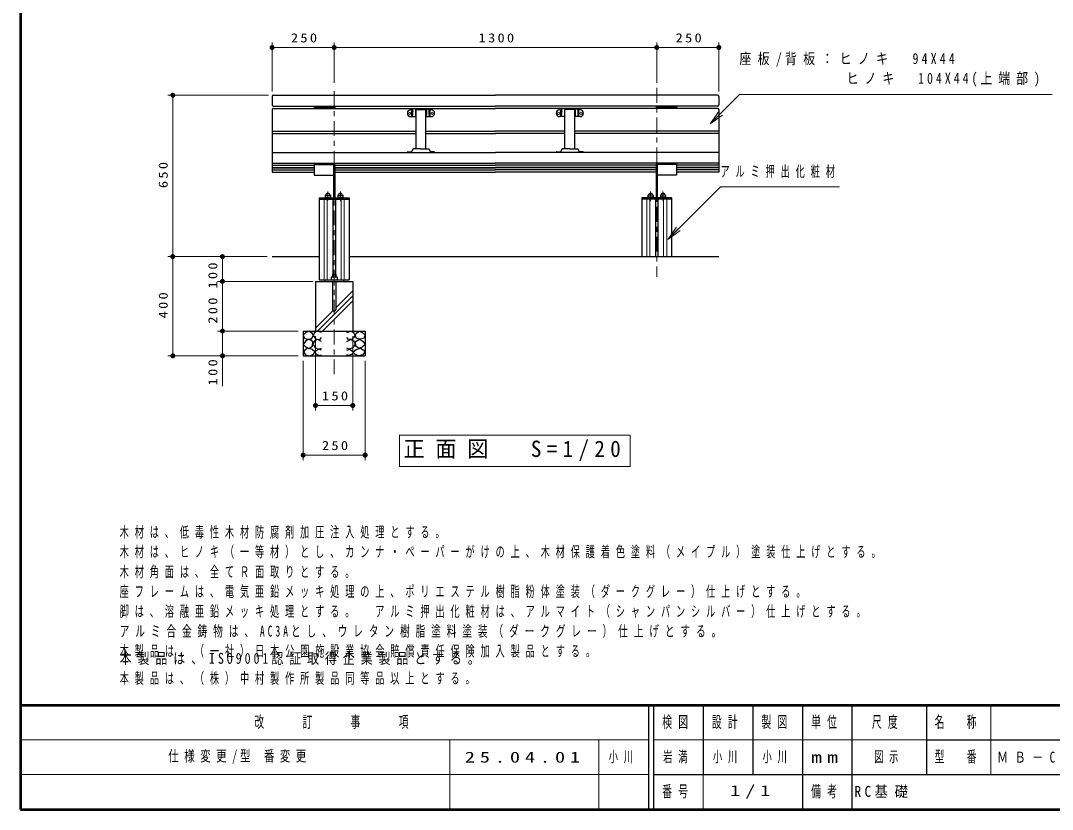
# Model space of a CAD drawing. Units: millimetres on the paper, scale 1:20. Extents: x -365 to 0, y 0 to 257.
# Drawn here: x -365 to -157.1, y 0 to 158.9 of the extents above; entities that cross this region are included whole.
import ezdxf

# ---------------------------------------------------------------- set-up
doc = ezdxf.new("R2010")
doc.units = ezdxf.units.MM
doc.linetypes.add('USER2', pattern=[6, 3, -1, 1, -1])
doc.layers.add('LY_1', color=7, linetype='Continuous', lineweight=25)
doc.layers.add('LY_3', color=7, linetype='Continuous', lineweight=13)
doc.styles.add('ＭＳ ゴシック', font='')
doc.styles.get('ＭＳ ゴシック').set_extended_font_data('MS Gothic')

# ---------------------------------------------------------------- blocks, each defined once
blk = doc.blocks.new('filled_dot')
at = {"color": 0, "linetype": 'Continuous', "lineweight": -2, "const_width": 1.25}
blk.add_lwpolyline([(-0.625, 0, 1), (0.625, 0, 1)], format="xyb", close=True, dxfattribs=at)

msp = doc.modelspace()

# ---------------------------------------------------------------- linework, layer by layer
at = {"layer": 'LY_1', "lineweight": 13}
for p, q in [((-314.336, 144.603), (-314.336, 154.471)), ((-301.836, 146.354), (-301.836, 154.471)), ((-236.836, 146.354), (-236.836, 154.471)), ((-224.336, 144.603), (-224.336, 154.471)), ((-314.336, 153.471), (-301.836, 153.471)), ((-301.836, 153.471), (-236.836, 153.471)), ((-236.836, 153.471), (-224.336, 153.471)), ((-315.086, 143.853), (-335.336, 143.853)), ((-334.336, 111.353), (-334.336, 143.853)), ((-226.074, 138.091), (-224.306, 140.566)), ((-226.074, 138.091), (-223.952, 140.212)), ((-223.599, 139.858), (-226.074, 138.091)), ((-303.836, 122.903), (-303.836, 106.653)), ((-303.221, 122.903), (-303.221, 106.653)), ((-300.451, 122.903), (-300.451, 106.653)), ((-299.836, 122.903), (-299.836, 106.653)), ((-238.836, 122.903), (-238.836, 111.353)), ((-238.221, 122.903), (-238.221, 111.353)), ((-235.451, 122.903), (-235.451, 111.353)), ((-234.836, 122.903), (-234.836, 111.353)), ((-234.617, 114.814), (-232.849, 117.289)), ((-234.617, 114.814), (-232.495, 116.935)), ((-232.142, 116.582), (-234.617, 114.814)), ((-315.336, 111.353), (-335.336, 111.353)), ((-334.336, 91.353), (-334.336, 111.353)), ((-324.336, 106.353), (-324.336, 111.353)), ((-306.586, 106.353), (-325.336, 106.353)), ((-306.086, 106.353), (-325.336, 106.353)), ((-324.336, 96.353), (-324.336, 106.353)), ((-301.519, 101.015), (-298.086, 104.448)), ((-305.191, 96.353), (-298.086, 103.458)), ((-304.201, 96.353), (-298.086, 102.468)), ((-305.586, 96.948), (-302.079, 100.455)), ((-309.086, 96.353), (-325.336, 96.353)), ((-324.336, 85.275), (-324.336, 96.353)), ((-305.586, 95.353), (-305.586, 80.353)), ((-298.086, 95.353), (-298.086, 80.353)), ((-309.086, 91.353), (-335.336, 91.353)), ((-308.086, 90.353), (-308.086, 70.353)), ((-295.586, 90.353), (-295.586, 70.353)), ((-298.086, 81.353), (-305.586, 81.353)), ((-242.187, 75.379), (-288.687, 75.379)), ((-288.687, 75.379), (-288.687, 69.079)), ((-242.187, 69.079), (-242.187, 75.379)), ((-295.586, 71.353), (-308.086, 71.353)), ((-288.687, 69.079), (-242.187, 69.079))]:
    msp.add_line(p, q, dxfattribs=at)
at = {"layer": 'LY_1'}
for p, q in [((-314.336, 143.603), (-314.336, 141.903)), ((-314.086, 143.853), (-269.336, 143.853)), ((-224.586, 143.853), (-269.336, 143.853)), ((-224.336, 143.603), (-224.336, 141.903)), ((-314.086, 141.653), (-269.336, 141.653)), ((-305.836, 141.653), (-305.836, 141.174)), ((-305.836, 141.428), (-301.724, 141.428)), ((-301.724, 141.653), (-301.724, 141.174)), ((-224.586, 141.653), (-269.336, 141.653)), ((-236.949, 141.653), (-236.949, 141.174)), ((-232.836, 141.428), (-236.949, 141.428)), ((-232.836, 141.653), (-232.836, 141.174)), ((-314.336, 140.924), (-314.336, 128.392)), ((-314.086, 141.174), (-269.336, 141.174)), ((-286.411, 140.899), (-286.096, 140.899)), ((-286.411, 139.549), (-285.336, 139.549)), ((-286.168, 139.661), (-286.168, 140.798)), ((-286.074, 140.912), (-285.977, 141.096)), ((-285.972, 140.574), (-285.972, 140.991)), ((-285.532, 141.149), (-285.889, 141.149)), ((-285.432, 141.049), (-285.432, 139.806)), ((-285.382, 139.756), (-285.336, 139.756)), ((-285.336, 133.038), (-285.336, 140.973)), ((-285.336, 140.973), (-283.336, 140.973)), ((-283.336, 133.038), (-283.336, 140.973)), ((-283.336, 139.756), (-283.29, 139.756)), ((-283.336, 139.549), (-282.261, 139.549)), ((-283.24, 141.049), (-283.24, 139.806)), ((-283.14, 141.149), (-282.783, 141.149)), ((-282.7, 140.574), (-282.7, 140.991)), ((-282.598, 140.912), (-282.695, 141.096)), ((-282.261, 140.899), (-282.576, 140.899)), ((-282.504, 139.661), (-282.504, 140.798)), ((-224.586, 141.174), (-269.336, 141.174)), ((-256.411, 140.899), (-256.096, 140.899)), ((-255.336, 139.549), (-256.411, 139.549)), ((-256.168, 139.661), (-256.168, 140.798)), ((-256.074, 140.912), (-255.977, 141.096)), ((-255.972, 140.574), (-255.972, 140.991)), ((-255.532, 141.149), (-255.889, 141.149)), ((-255.432, 141.049), (-255.432, 139.806)), ((-255.336, 139.756), (-255.382, 139.756)), ((-255.336, 133.038), (-255.336, 140.973)), ((-253.336, 140.973), (-255.336, 140.973)), ((-253.336, 133.038), (-253.336, 140.973)), ((-253.29, 139.756), (-253.336, 139.756)), ((-252.261, 139.549), (-253.336, 139.549)), ((-253.24, 141.049), (-253.24, 139.806)), ((-253.14, 141.149), (-252.783, 141.149)), ((-252.7, 140.574), (-252.7, 140.991)), ((-252.598, 140.912), (-252.695, 141.096)), ((-252.261, 140.899), (-252.576, 140.899)), ((-252.504, 139.661), (-252.504, 140.798)), ((-224.336, 140.924), (-224.336, 128.392)), ((-314.336, 136.634), (-285.336, 136.634)), ((-314.336, 136.151), (-285.336, 136.151)), ((-283.336, 136.634), (-269.336, 136.634)), ((-283.336, 136.151), (-269.336, 136.151)), ((-255.336, 136.634), (-269.336, 136.634)), ((-255.336, 136.151), (-269.336, 136.151)), ((-224.336, 136.634), (-253.336, 136.634)), ((-224.336, 136.151), (-253.336, 136.151)), ((-314.336, 132.353), (-269.336, 132.353)), ((-287.076, 132.353), (-287.075, 132.368)), ((-286.975, 132.463), (-286.202, 132.463)), ((-285.974, 132.974), (-286.155, 132.495)), ((-284.336, 133.038), (-285.88, 133.038)), ((-284.336, 133.038), (-282.792, 133.038)), ((-282.698, 132.974), (-282.517, 132.495)), ((-281.697, 132.463), (-282.47, 132.463)), ((-281.596, 132.353), (-281.597, 132.368)), ((-224.336, 132.353), (-269.336, 132.353)), ((-257.076, 132.353), (-257.075, 132.368)), ((-256.975, 132.463), (-256.202, 132.463)), ((-255.974, 132.974), (-256.155, 132.495)), ((-254.336, 133.038), (-255.88, 133.038)), ((-254.336, 133.038), (-252.792, 133.038)), ((-252.698, 132.974), (-252.517, 132.495)), ((-251.697, 132.463), (-252.47, 132.463)), ((-251.596, 132.353), (-251.597, 132.368)), ((-314.336, 130.161), (-269.336, 130.161)), ((-314.336, 129.752), (-305.836, 129.752)), ((-314.336, 129.299), (-305.836, 129.299)), ((-314.336, 129.255), (-305.836, 129.255)), ((-305.836, 130.118), (-301.949, 130.118)), ((-305.836, 130.118), (-305.836, 127.781)), ((-305.836, 129.894), (-301.949, 129.894)), ((-301.949, 129.894), (-301.949, 123.203)), ((-301.724, 129.893), (-301.724, 123.203)), ((-301.724, 129.752), (-269.336, 129.752)), ((-301.724, 129.299), (-269.336, 129.299)), ((-301.724, 129.255), (-269.336, 129.255)), ((-224.336, 130.161), (-269.336, 130.161)), ((-236.949, 129.752), (-269.336, 129.752)), ((-236.949, 129.299), (-269.336, 129.299)), ((-236.949, 129.255), (-269.336, 129.255)), ((-236.949, 129.893), (-236.949, 123.203)), ((-232.836, 130.118), (-236.724, 130.118)), ((-232.836, 129.894), (-236.724, 129.894)), ((-236.724, 129.894), (-236.724, 123.203)), ((-232.836, 130.118), (-232.836, 127.781)), ((-224.336, 129.752), (-232.836, 129.752)), ((-224.336, 129.299), (-232.836, 129.299)), ((-224.336, 129.255), (-232.836, 129.255)), ((-314.336, 128.845), (-305.836, 128.845)), ((-314.336, 128.802), (-305.836, 128.802)), ((-314.336, 128.392), (-305.836, 128.392)), ((-305.836, 127.781), (-301.949, 127.781)), ((-301.724, 128.845), (-269.336, 128.845)), ((-301.724, 128.802), (-269.336, 128.802)), ((-301.724, 128.392), (-269.336, 128.392)), ((-236.949, 128.845), (-269.336, 128.845)), ((-236.949, 128.802), (-269.336, 128.802)), ((-236.949, 128.392), (-269.336, 128.392)), ((-232.836, 127.781), (-236.724, 127.781)), ((-224.336, 128.845), (-232.836, 128.845)), ((-224.336, 128.802), (-232.836, 128.802)), ((-224.336, 128.392), (-232.836, 128.392)), ((-304.836, 123.203), (-298.836, 123.203)), ((-304.836, 123.203), (-304.836, 106.653)), ((-304.836, 122.903), (-298.836, 122.903)), ((-303.611, 123.703), (-303.611, 123.203)), ((-303.611, 123.703), (-302.561, 123.703)), ((-303.611, 123.303), (-302.561, 123.303)), ((-302.561, 123.703), (-302.561, 123.203)), ((-302.086, 122.903), (-302.086, 107.218)), ((-301.586, 122.903), (-301.586, 107.218)), ((-301.111, 123.703), (-300.061, 123.703)), ((-301.111, 123.703), (-301.111, 123.203)), ((-301.111, 123.303), (-300.061, 123.303)), ((-300.061, 123.703), (-300.061, 123.203)), ((-298.836, 123.203), (-298.836, 106.653)), ((-239.836, 123.203), (-239.836, 111.353)), ((-233.836, 123.203), (-239.836, 123.203)), ((-233.836, 122.903), (-239.836, 122.903)), ((-237.561, 123.703), (-238.611, 123.703)), ((-238.611, 123.703), (-238.611, 123.203)), ((-237.561, 123.303), (-238.611, 123.303)), ((-237.561, 123.703), (-237.561, 123.203)), ((-237.086, 122.903), (-237.086, 111.353)), ((-236.586, 122.903), (-236.586, 111.353)), ((-236.111, 123.703), (-236.111, 123.203)), ((-235.061, 123.703), (-236.111, 123.703)), ((-235.061, 123.303), (-236.111, 123.303)), ((-235.061, 123.703), (-235.061, 123.203)), ((-233.836, 123.203), (-233.836, 111.353)), ((-314.336, 111.353), (-304.836, 111.353)), ((-298.836, 111.353), (-224.336, 111.353)), ((-305.586, 106.353), (-305.586, 96.353)), ((-305.586, 106.353), (-298.086, 106.353)), ((-304.836, 106.653), (-298.836, 106.653)), ((-303.711, 106.653), (-303.711, 106.353)), ((-302.441, 107.268), (-301.231, 107.268)), ((-302.441, 107.268), (-302.441, 106.653)), ((-302.154, 107.841), (-301.519, 107.841)), ((-302.154, 107.841), (-302.154, 107.268)), ((-302.154, 106.353), (-302.154, 100.659)), ((-301.519, 107.841), (-301.519, 107.268)), ((-301.519, 106.353), (-301.519, 100.659)), ((-301.231, 107.268), (-301.231, 106.674)), ((-299.961, 106.653), (-299.961, 106.353)), ((-298.086, 106.353), (-298.086, 96.353)), ((-308.086, 96.353), (-308.086, 91.353)), ((-308.086, 96.353), (-295.586, 96.353)), ((-295.586, 96.353), (-295.586, 91.353)), ((-308.086, 91.353), (-295.586, 91.353))]:
    msp.add_line(p, q, dxfattribs=at)
at = {"layer": 'LY_1', "linetype": 'USER2', "lineweight": 13}
for p, q in [((-301.836, 144.654), (-301.836, 87.217)), ((-236.836, 145.354), (-236.836, 107.278)), ((-303.086, 124.479), (-303.086, 122.64)), ((-300.586, 124.479), (-300.586, 122.501)), ((-238.086, 124.479), (-238.086, 122.501)), ((-235.586, 124.479), (-235.586, 122.64)), ((-301.836, 108.555), (-301.836, 99.836))]:
    msp.add_line(p, q, dxfattribs=at)
at = {"layer": 'LY_1', "lineweight": 13}
for points in [[(-226.074, 138.091), (-220.186, 143.978), (-157.173, 143.978)], [(-234.617, 114.814), (-224.01, 125.421), (-199.99, 125.421)]]:
    msp.add_lwpolyline(points, dxfattribs=at)
at = {"layer": 'LY_1'}
for points in [[(-286.168, 139.661), (-286.13, 139.679), (-286.095, 139.702), (-286.066, 139.729), (-286.04, 139.761), (-286.023, 139.798), (-286.011, 139.84), (-286.003, 139.889), (-285.997, 139.945), (-285.992, 140.014), (-285.988, 140.09), (-285.984, 140.17), (-285.981, 140.251), (-285.979, 140.331), (-285.977, 140.407), (-285.975, 140.476), (-285.974, 140.534), (-285.973, 140.579), (-285.972, 140.609), (-285.972, 140.62), (-285.972, 140.609), (-285.972, 140.574)], [(-282.504, 139.661), (-282.542, 139.679), (-282.577, 139.702), (-282.607, 139.729), (-282.632, 139.761), (-282.649, 139.798), (-282.661, 139.84), (-282.669, 139.889), (-282.675, 139.945), (-282.68, 140.014), (-282.684, 140.09), (-282.688, 140.17), (-282.691, 140.251), (-282.693, 140.331), (-282.695, 140.407), (-282.697, 140.476), (-282.698, 140.534), (-282.699, 140.579), (-282.7, 140.609), (-282.7, 140.62), (-282.7, 140.609), (-282.7, 140.574)], [(-256.168, 139.661), (-256.13, 139.679), (-256.095, 139.702), (-256.066, 139.729), (-256.04, 139.761), (-256.023, 139.798), (-256.011, 139.84), (-256.003, 139.889), (-255.997, 139.945), (-255.992, 140.014), (-255.988, 140.09), (-255.984, 140.17), (-255.981, 140.251), (-255.979, 140.331), (-255.977, 140.407), (-255.975, 140.476), (-255.974, 140.534), (-255.973, 140.579), (-255.972, 140.609), (-255.972, 140.62), (-255.972, 140.609), (-255.972, 140.574)], [(-252.504, 139.661), (-252.542, 139.679), (-252.577, 139.702), (-252.607, 139.729), (-252.632, 139.761), (-252.649, 139.798), (-252.661, 139.84), (-252.669, 139.889), (-252.675, 139.945), (-252.68, 140.014), (-252.684, 140.09), (-252.688, 140.17), (-252.691, 140.251), (-252.693, 140.331), (-252.695, 140.407), (-252.697, 140.476), (-252.698, 140.534), (-252.699, 140.579), (-252.7, 140.609), (-252.7, 140.62), (-252.7, 140.609), (-252.7, 140.574)], [(-304.365, 96.038), (-305.221, 96.355), (-305.76, 96.086), (-306.076, 95.484), (-305.49, 94.723), (-304.714, 94.66), (-304.365, 95.056)], [(-299.307, 96.038), (-298.451, 96.355), (-297.913, 96.086), (-297.596, 95.484), (-298.182, 94.723), (-298.958, 94.66), (-299.307, 95.056)], [(-304.381, 94.232), (-305.142, 94.628), (-305.775, 94.375), (-306.076, 93.725), (-305.633, 92.949), (-304.872, 92.711), (-304.381, 92.917)], [(-299.291, 94.232), (-298.53, 94.628), (-297.897, 94.375), (-297.596, 93.725), (-298.039, 92.949), (-298.8, 92.711), (-299.291, 92.917)], [(-304.365, 92.505), (-305.031, 92.711), (-305.68, 92.157), (-305.506, 91.761), (-304.777, 91.396), (-304.365, 91.555)], [(-299.307, 92.505), (-298.641, 92.711), (-297.992, 92.157), (-298.166, 91.761), (-298.895, 91.396), (-299.307, 91.555)]]:
    msp.add_lwpolyline(points, dxfattribs=at)
for points in [[(-306.964, 96.323), (-307.597, 96.022), (-308.073, 95.547), (-307.772, 94.85), (-307.043, 94.707), (-306.346, 94.866), (-306.092, 95.452), (-306.282, 95.959)], [(-296.708, 96.323), (-296.075, 96.022), (-295.6, 95.547), (-295.901, 94.85), (-296.629, 94.707), (-297.326, 94.866), (-297.58, 95.452), (-297.39, 95.959)], [(-307.09, 94.676), (-307.629, 94.327), (-308.073, 93.646), (-307.566, 93.186), (-306.9, 92.87), (-306.203, 93.313), (-306.124, 94.153), (-306.532, 94.515)], [(-296.582, 94.676), (-296.043, 94.327), (-295.6, 93.646), (-296.106, 93.186), (-296.772, 92.87), (-297.469, 93.313), (-297.548, 94.153), (-297.14, 94.515)], [(-307.131, 92.879), (-307.7, 92.56), (-308.038, 92.137), (-307.634, 91.571), (-306.692, 91.368), (-305.976, 91.687), (-305.703, 92.192), (-306.242, 92.648)], [(-296.541, 92.879), (-295.972, 92.56), (-295.634, 92.137), (-296.038, 91.571), (-296.98, 91.368), (-297.696, 91.687), (-297.969, 92.192), (-297.43, 92.648)]]:
    msp.add_lwpolyline(points, close=True, dxfattribs=at)
at = {"layer": 'LY_1', "lineweight": 13}
for centre in [(-286.586, 140.224), (-282.086, 140.224), (-256.586, 140.224), (-252.086, 140.224)]:
    msp.add_circle(centre, 0.225, dxfattribs=at)
at = {"layer": 'LY_1'}
for centre, radius, start, end in [((-314.086, 143.603), 0.25, 90, 180), ((-224.586, 143.603), 0.25, 360, 90), ((-314.086, 141.903), 0.25, 180, 270), ((-224.586, 141.903), 0.25, 270, 0), ((-314.086, 140.924), 0.25, 90, 180), ((-286.411, 140.224), 0.675, 90, 270), ((-286.096, 140.924), 0.025, 270, 332.13251), ((-285.889, 141.049), 0.1, 90, 152.13251), ((-285.532, 141.049), 0.1, 0, 90), ((-285.382, 139.806), 0.05, 180, 270), ((-283.29, 139.806), 0.05, 270, 0.00001), ((-283.14, 141.049), 0.1, 90, 180), ((-282.783, 141.049), 0.1, 27.86749, 90), ((-282.576, 140.924), 0.025, 207.86749, 270), ((-282.261, 140.224), 0.675, 270, 90), ((-256.411, 140.224), 0.675, 90, 270), ((-256.096, 140.924), 0.025, 270, 332.13251), ((-255.889, 141.049), 0.1, 90, 152.13251), ((-255.532, 141.049), 0.1, 0, 90), ((-255.382, 139.806), 0.05, 179.99999, 270), ((-253.29, 139.806), 0.05, 270, 0), ((-253.14, 141.049), 0.1, 90, 180), ((-252.783, 141.049), 0.1, 27.86749, 90), ((-252.576, 140.924), 0.025, 207.86749, 270), ((-252.261, 140.224), 0.675, 270, 90), ((-224.586, 140.924), 0.25, 360, 90), ((-286.975, 132.363), 0.1, 90, 177), ((-286.202, 132.513), 0.05, 270, 339.20314), ((-285.88, 132.938), 0.1, 90, 159.20314), ((-282.792, 132.938), 0.1, 20.79686, 90), ((-282.47, 132.513), 0.05, 200.79686, 270), ((-281.697, 132.363), 0.1, 3, 90), ((-256.975, 132.363), 0.1, 90, 177), ((-256.202, 132.513), 0.05, 270, 339.20314), ((-255.88, 132.938), 0.1, 90, 159.20314), ((-252.792, 132.938), 0.1, 20.79686, 90), ((-252.47, 132.513), 0.05, 200.79686, 270), ((-251.697, 132.363), 0.1, 3, 90), ((-301.949, 129.893), 0.225, 0, 90), ((-236.724, 129.893), 0.225, 90, 180), ((-303.086, 123.703), 0.425, 0, 180), ((-300.586, 123.703), 0.425, 0, 180), ((-238.086, 123.703), 0.425, 360, 180), ((-235.586, 123.703), 0.425, 360, 180), ((-301.836, 100.659), 0.318, 179.99996, 0.00001)]:
    msp.add_arc(centre, radius, start, end, dxfattribs=at)
at = {"layer": 'LY_3', "lineweight": 50}
for p, q in [((-365, 257), (-365, 0)), ((-365, 21), (0, 21)), ((-365, 0), (0, 0))]:
    msp.add_line(p, q, dxfattribs=at)
at = {"layer": 'LY_3', "lineweight": 25}
for p, q in [((-238.5, 21), (-238.5, 0)), ((-237.5, 21), (-237.5, 0)), ((-227.5, 21), (-227.5, 7)), ((-217.5, 21), (-217.5, 7)), ((-207.5, 21), (-207.5, 0)), ((-197.5, 21), (-197.5, 7)), ((-182.5, 21), (-182.5, 7)), ((-182.5, 14), (-70, 14)), ((-237.5, 7), (0, 7)), ((-197.5, 7), (-197.5, 0))]:
    msp.add_line(p, q, dxfattribs=at)
at = {"layer": 'LY_3'}
for p, q in [((-169.5, 21), (-169.5, 7)), ((-365, 14), (-238.5, 14)), ((-278.5, 14), (-278.5, 0)), ((-248.5, 14), (-248.5, 0)), ((-237.5, 14), (-182.5, 14)), ((-365, 7), (-238.5, 7)), ((-227.5, 7), (-227.5, 0))]:
    msp.add_line(p, q, dxfattribs=at)

# ---------------------------------------------------------------- block references
at = {"layer": 'LY_1', "lineweight": 13, "xscale": 0.4, "yscale": 0.4}
for p in [(-314.336, 153.471), (-305.586, 81.353), (-308.086, 71.353)]:
    msp.add_blockref('filled_dot', p, dxfattribs=at)
for p, rotation in [((-301.836, 153.471), 180), ((-236.836, 153.471), 180), ((-224.336, 153.471), 180), ((-334.336, 143.853), 270), ((-334.336, 111.353), 90), ((-334.336, 111.353), 270), ((-324.336, 111.353), 270), ((-324.336, 106.353), 270), ((-324.336, 106.353), 90), ((-324.336, 96.353), 270), ((-324.336, 96.353), 90), ((-334.336, 91.353), 90), ((-324.336, 91.353), 90), ((-298.086, 81.353), 180), ((-295.586, 71.353), 180)]:
    msp.add_blockref('filled_dot', p, dxfattribs=dict(at, rotation=rotation))

# ---------------------------------------------------------------- texts
at = {"layer": 'LY_1', "style": 'ＭＳ ゴシック'}
for s, insert, char_height, attachment_point in [('\\T1.33;\\W1.15;250', (-307.671, 154.471), 1.833, 8), ('\\T1.33;\\W1.15;1300', (-268.915, 154.471), 1.833, 8), ('\\T1.33;\\W1.15;250', (-230.171, 154.471), 1.833, 8), ('\\T1.53;\\W0.8;座板/背板：ヒノキ\u300094X44', (-220.173, 150.978), 2.199, 4), ('\\T1.5;\\W0.8;\u3000\u3000\u3000\u3000\u3000\u3000ヒノキ\u3000104X44(上端部)', (-220.173, 146.978), 2.199, 4), ('\\T1.64;\\W0.6;アルミ押出化粧材', (-223.99, 128.421), 2.199, 4), ('\\T1.33;\\W1.15;150', (-301.415, 82.353), 1.833, 8), ('\\T1.33;\\W1.15;250', (-301.421, 72.353), 1.833, 8), ('\\T1.5;\\W0.95;正面図\u3000S=1/20', (-265.437, 72.229), 3.299, 5), ('\\T1.64;\\W0.6;木材は、低毒性木材防腐剤加圧注入処理とする。', (-345.045, 54.526), 2.199, 7), ('\\T1.64;\\W0.6;木材は、ヒノキ（一等材）とし、カンナ・ペーパーがけの上、木材保護着色塗料（メイプル）塗装仕上げとする。', (-345.045, 50.526), 2.199, 7), ('\\T1.64;\\W0.6;木材角面は、全てＲ面取りとする。', (-345.045, 46.526), 2.199, 7), ('\\T1.64;\\W0.6;座フレームは、電気亜鉛メッキ処理の上、ポリエステル樹脂粉体塗装（ダークグレー）仕上げとする。', (-345.045, 42.526), 2.199, 7), ('\\T1.64;\\W0.6;脚は、溶融亜鉛メッキ処理とする。\u3000アルミ押出化粧材は、アルマイト（シャンパンシルバー）仕上げとする。', (-345.045, 38.526), 2.199, 7), ('\\T1.61;\\W0.65;アルミ合金鋳物は、AC3Aとし、ウレタン樹脂塗料塗装（ダークグレー）仕上げとする。', (-345.045, 34.526), 2.199, 7), ('\\T1.64;\\W0.6;本製品は、（一社）日本公園施設業協会賠償責任保険加入製品とする。', (-345.045, 30.526), 2.199, 7), ('\\T1.5;\\W0.8;本製品は、ISO9001認証取得企業製品とする。', (-345.045, 31.526), 2.199, 1), ('\\T1.64;\\W0.6;本製品は、（株）中村製作所製品同等品以上とする。', (-345.045, 27.526), 2.199, 1), ('\\T1.53;\\W0.7;仕様変更/型\\~番変更', (-335.25, 10.5), 2.199, 4), ('\\T1.5;\\W1.35;25.04.01', (-275.5, 10.5), 2.199, 4), ('\\T1.64;\\W0.6;小川', (-246.5, 10.5), 2.199, 4), ('\\T1.64;\\W0.6;岩満', (-232.5, 10.5), 2.199, 5), ('\\T1.64;\\W0.6;小川', (-225.5, 10.5), 2.199, 4), ('\\T1.64;\\W0.6;小川', (-215.5, 10.5), 2.199, 4), ('\\T1.64;\\W0.6;図示', (-190, 10.5), 2.199, 5), ('\\T1.57;\\W0.75;ＭＢ－C１８ＡT＋2ＫＡ', (-149.75, 10.5), 2.199, 5), ('\\T1.5;\\W1.35;1/1', (-217.5, 3.5), 2.199, 5), ('\\T1.5;\\W0.9;RC基礎', (-197, 3.5), 2.199, 4)]:
    msp.add_mtext(s, dxfattribs=dict(at, insert=insert, char_height=char_height, attachment_point=attachment_point))
at = {"layer": 'LY_1', "char_height": 1.833, "attachment_point": 8, "rotation": 90, "style": 'ＭＳ ゴシック'}
for s, insert in [('\\T1.33;\\W1.15;650', (-335.336, 128.018)), ('\\T1.33;\\W1.15;100', (-325.336, 107.779)), ('\\T1.33;\\W1.15;400', (-335.336, 101.77)), ('\\T1.33;\\W1.15;200', (-325.336, 100.699)), ('\\T1.33;\\W1.15;100', (-325.336, 88.275))]:
    msp.add_mtext(s, dxfattribs=dict(at, insert=insert))
at = {"layer": 'LY_3', "char_height": 2.346, "attachment_point": 5, "style": 'ＭＳ ゴシック'}
for s, insert in [('\\T1.64;\\W0.6;改\u3000\u3000訂\u3000\u3000事\u3000\u3000項', (-301.75, 17.5)), ('\\T1.64;\\W0.6;検図', (-232.5, 17.5)), ('\\T1.64;\\W0.6;設計', (-222.5, 17.5)), ('\\T1.64;\\W0.6;製図', (-212.5, 17.5)), ('\\T1.64;\\W0.6;単位', (-202.5, 17.5)), ('\\T1.64;\\W0.6;尺度', (-190.25, 17.5)), ('\\T1.64;\\W0.6;名\u3000称', (-176, 17.5)), ('\\T1.5;\\W1.35;mm', (-202.5, 10.5)), ('\\T1.64;\\W0.6;型\u3000番', (-176, 10.5)), ('\\T1.64;\\W0.6;番号', (-232.5, 3.5)), ('\\T1.64;\\W0.6;備考', (-202.5, 3.5))]:
    msp.add_mtext(s, dxfattribs=dict(at, insert=insert))

doc.saveas('drawing.dxf')
